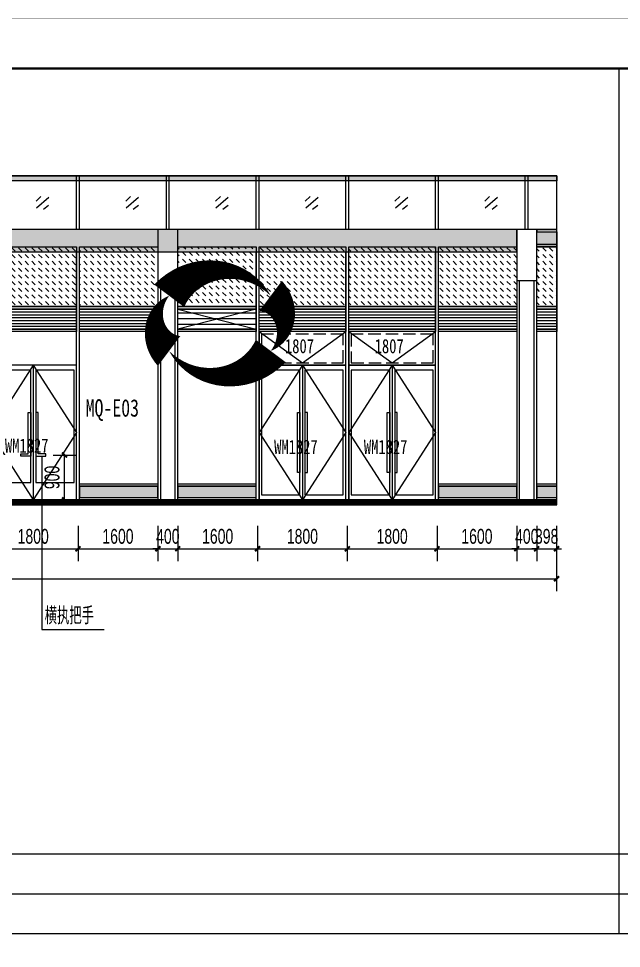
# Model space of a CAD drawing. Extents: x -483182 to 812890, y -390528 to -214858.
# Drawn here: x -259554 to -247463, y -313038 to -294389 of the extents above; entities that cross this region are included whole.
import ezdxf

# ---------------------------------------------------------------- set-up
doc = ezdxf.new("R2010")
doc.units = 0
doc.header["$LTSCALE"] = 1000
doc.header["$MEASUREMENT"] = 0
doc.linetypes.add('DASH', pattern=[0.35, 0.25, -0.1])
for name, color, linetype in [('01-标注_尺寸', 124, 'Continuous'), ('01-标注_符号', 200, 'Continuous'), ('02-TEXT_标注', 130, 'Continuous'), ('05-填充_156', 156, 'Continuous'), ('05-填充_168', 168, 'Continuous'), ('05-填充_18', 18, 'Continuous'), ('A-0-图名图例', 2, 'Continuous'), ('A-C_窗', 140, 'Continuous'), ('A-C_门', 150, 'Continuous'), ('A-E_栏杆', 232, 'Continuous'), ('D-铝板', 181, 'Continuous'), ('外墙百叶', 162, 'Continuous')]:
    doc.layers.add(name, color=color, linetype=linetype)
doc.layers.add('04-不打印_辅助线', color=165, linetype='Continuous', plot=False)
doc.layers.add('DIM_MODI', color=6, linetype='Continuous', plot=False)
doc.styles.add('_TCH_AXIS', font='STXIHEI_0.TTF', dxfattribs={"width": 0.75})
doc.styles.add('_TCH_DIM', font='ros.shx', dxfattribs={"width": 0.75, "bigfont": 'jd.shx'})
doc.styles.add('_TCH_DIM_T3', font='ros.shx', dxfattribs={"width": 0.705882, "bigfont": 'jd.shx'})
doc.styles.get("Standard").update_dxf_attribs({"font": 'STXIHEI_0.TTF', "width": 0.75})
doc.dimstyles.new('_TCH_ARCH&&100', dxfattribs={"dimtxt": 297.5, "dimasz": 100, "dimexe": 250, "dimexo": 300, "dimgap": 100, "dimtad": 1, "dimdec": 0, "dimzin": 0, "dimdsep": 46, "dimtxsty": '_TCH_DIM_T3', "dimblk": 'ARCHTICK', "dimcen": 0.09, "dimclrt": 7, "dimazin": 2, "dimtfac": 1, "dimtdec": 0, "dimtix": 1, "dimtmove": 2, "dimatfit": 3, "dimfxl": 0, "dimtolj": 1, "dimtzin": 0, "dimarcsym": 0})
pattern_1 = [(0, (-257567.5, 364270.43), (158.75, 158.75), [79.375, -238.125]), (90, (-257527.81, 364230.74), (-158.75, 158.75), [79.375, -238.125])]

# ---------------------------------------------------------------- blocks, each defined once
blk = doc.blocks.new('*U140')
at = {"layer": '05-填充_168'}
h = blk.add_hatch(color=256, dxfattribs=at)
h.dxf.hatch_style = 1
h.paths.add_polyline_path([(0, 50), (1570, 50), (1570, 275), (0, 275)])
for points in [[(0, 325), (1570, 325)], [(0, 275), (1570, 275)], [(0, 50), (1570, 50)], [(0, 0), (1570, 0)]]:
    blk.add_lwpolyline(points)
blk.add_lwpolyline([(0, 50), (1570, 50), (1570, 275), (0, 275)], close=True)
blk = doc.blocks.new('*U290')
at = {"layer": 'A-C_窗'}
blk.add_blockref('*U140', (-785, -162.5), dxfattribs=at)
blk = doc.blocks.new('*U291')
at = {"layer": 'A-C_窗', "color": 0, "linetype": 'ByBlock', "lineweight": -2, "transparency": 16777216}
for p in [(0, 0), (5230, 0)]:
    blk.add_blockref('*U290', p, dxfattribs=at)
blk = doc.blocks.new('A$C2E0A5E3B')
blk.add_lwpolyline([(-5, 0), (1735, 0), (1735, 675), (-5, 675)], close=True)
for points in [[(-5, 675), (865, 50)], [(865, 50), (1735, 675)]]:
    blk.add_lwpolyline(points)
at = {"linetype": 'DASH'}
blk.add_lwpolyline([(45, 50), (1685, 50), (1685, 625), (45, 625)], close=True, dxfattribs=at)
at = {"layer": '04-不打印_辅助线', "width": 0.75}
blk.add_text('1807', height=285.4, dxfattribs=at).set_placement((514, 242))
blk = doc.blocks.new('*U296')
at = {"layer": 'A-C_窗'}
blk.add_blockref('A$C2E0A5E3B', (-865, -337.5), dxfattribs=at)
blk = doc.blocks.new('*U297')
at = {"layer": 'A-C_窗', "color": 0, "linetype": 'ByBlock', "lineweight": -2, "transparency": 16777216}
for p in [(0, 0), (1800, 0)]:
    blk.add_blockref('*U296', p, dxfattribs=at)
blk = doc.blocks.new('*U281')
at = {"layer": '05-填充_168'}
h = blk.add_hatch(color=256, dxfattribs=at)
h.dxf.hatch_style = 1
h.paths.add_polyline_path([(0, 300), (400, 300), (400, 50), (0, 50)])
for points in [[(0, 350), (400, 350)], [(0, 300), (400, 300)], [(0, 50), (400, 50)], [(0, 0), (400, 0)]]:
    blk.add_lwpolyline(points)
for points in [[(0, 300), (400, 300), (400, 350), (0, 350)], [(0, 300), (400, 300), (400, 50), (0, 50)], [(400, 0), (0, 0), (0, 50), (400, 50)]]:
    blk.add_lwpolyline(points, close=True)
blk = doc.blocks.new('*U282')
at = {"layer": '05-填充_168'}
h = blk.add_hatch(color=256, dxfattribs=at)
h.dxf.hatch_style = 1
h.paths.add_polyline_path([(0, 50), (400, 50), (400, 275), (0, 275)])
for points in [[(0, 325), (400, 325)], [(0, 275), (400, 275)], [(0, 50), (400, 50)], [(0, 0), (400, 0)]]:
    blk.add_lwpolyline(points)
blk.add_lwpolyline([(0, 50), (400, 50), (400, 275), (0, 275)], close=True)
blk = doc.blocks.new('A$C58EF75E25')
at = {"layer": '05-填充_18'}
h = blk.add_hatch(color=256, dxfattribs=at)
h.dxf.hatch_style = 1
h.paths.add_polyline_path([(0, -100), (21200, -100), (21200, 350), (0, 350)])
blk.add_lwpolyline([(0, -100), (21200, -100), (21200, 350), (0, 350)], close=True)
blk = doc.blocks.new('*U292')
at = {"layer": 'A-E_栏杆'}
for p, q in [((-30, -537.5), (-30, 537.5)), ((30, -537.5), (30, 537.5))]:
    blk.add_line(p, q, dxfattribs=at)
blk = doc.blocks.new('*U293')
at = {"layer": 'A-E_栏杆', "color": 0, "linetype": 'ByBlock', "lineweight": -2, "transparency": 16777216}
for p in [(0, 0), (1800, 0), (3600, 0), (5400, 0), (7200, 0), (9000, 0), (10800, 0), (12600, 0), (14400, 0), (16200, 0), (18000, 0), (19800, 0), (21600, 0)]:
    blk.add_blockref('*U292', p, dxfattribs=at)
blk = doc.blocks.new('jtrsytrs')
at = {"layer": 'A-E_栏杆'}
for points in [[(861, -416), (763, -507)], [(1020, -435), (773, -648)], [(1016, -596), (911, -679)]]:
    blk.add_lwpolyline(points, dxfattribs=at)
blk = doc.blocks.new('*U294')
at = {"layer": 'A-C_窗'}
blk.add_blockref('jtrsytrs', (-907, 533), dxfattribs=at)
blk = doc.blocks.new('*U295')
at = {"layer": 'A-E_栏杆', "color": 0, "linetype": 'ByBlock', "lineweight": -2, "transparency": 16777216}
for p in [(0, 0), (1800, 0), (3600, 0), (5400, 0), (7200, 0), (9000, 0), (10800, 0), (12600, 0), (14400, 0), (16200, 0), (18000, 0), (19800, 0), (21600, 0)]:
    blk.add_blockref('*U294', p, dxfattribs=at)
blk = doc.blocks.new('*U286')
at = {"layer": 'A-C_窗'}
blk.add_blockref('*U140', (-785, -162.5), dxfattribs=at)
blk = doc.blocks.new('*U287')
at = {"layer": 'A-C_窗', "color": 0, "linetype": 'ByBlock', "lineweight": -2, "transparency": 16777216}
for p in [(0, 0), (5230, 0)]:
    blk.add_blockref('*U286', p, dxfattribs=at)
blk = doc.blocks.new('*U288')
at = {"layer": 'A-C_窗'}
blk.add_blockref('*U140', (-785, -162.5), dxfattribs=at)
blk = doc.blocks.new('*U289')
at = {"layer": 'A-C_窗', "color": 0, "linetype": 'ByBlock', "lineweight": -2, "transparency": 16777216}
for p in [(0, 0), (5230, 0)]:
    blk.add_blockref('*U288', p, dxfattribs=at)
blk = doc.blocks.new('*U284')
at = {"layer": '05-填充_168'}
h = blk.add_hatch(color=256, dxfattribs=at)
h.dxf.hatch_style = 1
h.paths.add_polyline_path([(0, 300), (780, 300), (780, 50), (0, 50)])
for points in [[(0, 350), (780, 350)], [(0, 300), (780, 300)], [(0, 50), (780, 50)], [(0, 0), (780, 0)]]:
    blk.add_lwpolyline(points)
for points in [[(0, 300), (780, 300), (780, 350), (0, 350)], [(0, 300), (780, 300), (780, 50), (0, 50)], [(780, 0), (0, 0), (0, 50), (780, 50)]]:
    blk.add_lwpolyline(points, close=True)
blk = doc.blocks.new('*U283')
at = {"layer": '05-填充_168'}
h = blk.add_hatch(color=256, dxfattribs=at)
h.dxf.hatch_style = 1
h.paths.add_polyline_path([(0, 50), (780, 50), (780, 275), (0, 275)])
for points in [[(0, 325), (780, 325)], [(0, 275), (780, 275)], [(0, 50), (780, 50)], [(0, 0), (780, 0)]]:
    blk.add_lwpolyline(points)
blk.add_lwpolyline([(0, 50), (780, 50), (780, 275), (0, 275)], close=True)
blk = doc.blocks.new('*U467')
at = {"layer": '05-填充_156'}
h = blk.add_hatch(dxfattribs=at)
h.set_pattern_fill('DASH', color=256, scale=100, angle=315)
h.set_pattern_definition([(315, (-235309, 361195.43), (134.703842, -3e-14), [95.25, -95.25])])
h.paths.add_polyline_path([(0, 1700), (1740, 1700), (1740, 500), (0, 500)])
h = blk.add_hatch(dxfattribs=at)
h.set_pattern_fill('LINE', color=256, scale=60)
h.set_pattern_definition([(0, (1256, 50), (0, 57.15), [])])
h.paths.add_polyline_path([(0, 450), (1740, 450), (1740, 50), (0, 50)])
for points in [[(0, 1700), (1740, 1700), (1740, 500), (0, 500)], [(1740, 450), (0, 450), (0, 500), (1740, 500)], [(0, 450), (1740, 450), (1740, 50), (0, 50)], [(1740, 0), (0, 0), (0, 50), (1740, 50)]]:
    blk.add_lwpolyline(points, close=True)
for points in [[(0, 500), (1740, 500)], [(0, 450), (1740, 450)]]:
    blk.add_lwpolyline(points)
blk = doc.blocks.new('*U466')
at = {"layer": '05-填充_156'}
h = blk.add_hatch(dxfattribs=at)
h.set_pattern_fill('DASH', color=256, scale=100, angle=315)
h.set_pattern_definition([(315, (-235479, 361195.43), (134.703842, -3e-14), [95.25, -95.25])])
h.paths.add_polyline_path([(0, 1700), (1570, 1700), (1570, 500), (0, 500)])
h = blk.add_hatch(dxfattribs=at)
h.set_pattern_fill('LINE', color=256, scale=60)
h.set_pattern_definition([(0, (1086, 50), (0, 57.15), [])])
h.paths.add_polyline_path([(0, 450), (1570, 450), (1570, 50), (0, 50)])
for points in [[(0, 1700), (1570, 1700), (1570, 500), (0, 500)], [(1570, 450), (0, 450), (0, 500), (1570, 500)], [(0, 450), (1570, 450), (1570, 50), (0, 50)], [(1570, 0), (0, 0), (0, 50), (1570, 50)]]:
    blk.add_lwpolyline(points, close=True)
for points in [[(0, 500), (1570, 500)], [(0, 450), (1570, 450)]]:
    blk.add_lwpolyline(points)
blk = doc.blocks.new('*U468')
at = {"layer": '05-填充_156'}
h = blk.add_hatch(dxfattribs=at)
h.set_pattern_fill('DASH', color=256, scale=100, angle=315)
h.set_pattern_definition([(315, (-236649, 361195.43), (134.703842, -3e-14), [95.25, -95.25])])
h.paths.add_polyline_path([(0, 1700), (400, 1700), (400, 500), (0, 500)])
h = blk.add_hatch(dxfattribs=at)
h.set_pattern_fill('LINE', color=256, scale=60)
h.set_pattern_definition([(0, (-84, 50), (0, 57.15), [])])
h.paths.add_polyline_path([(0, 450), (400, 450), (400, 50), (0, 50)])
for points in [[(0, 1700), (400, 1700), (400, 500), (0, 500)], [(400, 450), (0, 450), (0, 500), (400, 500)], [(0, 450), (400, 450), (400, 50), (0, 50)], [(400, 0), (0, 0), (0, 50), (400, 50)]]:
    blk.add_lwpolyline(points, close=True)
for points in [[(0, 500), (400, 500)], [(0, 450), (400, 450)]]:
    blk.add_lwpolyline(points)
blk = doc.blocks.new('*U453')
for p, q in [((-200, 4400), (-200, 0)), ((-150, 4400), (-150, 0)), ((150, 0), (150, 4400)), ((200, 0), (200, 4400))]:
    blk.add_line(p, q)
blk.add_lwpolyline([(-200, 4400), (200, 4400), (200, 5425), (-200, 5425)], close=True)
blk = doc.blocks.new('*U454')
for p, q in [((-200, 4400), (-200, 0)), ((-150, 4400), (-150, 0)), ((150, 0), (150, 4400)), ((200, 0), (200, 4400))]:
    blk.add_line(p, q)
blk.add_lwpolyline([(-200, 4400), (200, 4400), (200, 5425), (-200, 5425)], close=True)
blk = doc.blocks.new('wm1827')
for points in [[(-1735, 0), (5, 0), (5, 2700), (-1735, 2700)], [(-915, 100), (-915, 2600), (-1685, 2600), (-1685, 100)], [(-815, 100), (-45, 100), (-45, 2600), (-815, 2600)], [(-915, 550), (-965, 550), (-965, 1750), (-915, 1750)], [(-815, 550), (-765, 550), (-765, 1750), (-815, 1750)]]:
    blk.add_lwpolyline(points, close=True)
for points in [[(-865, 2700), (-1735, 1350), (-865, 0)], [(-865, 2700), (-865, 0)], [(-865, 2700), (5, 1350), (-865, 0)]]:
    blk.add_lwpolyline(points)
at = {"layer": '04-不打印_辅助线', "style": '_TCH_AXIS', "width": 0.75}
blk.add_text('WM1827', height=285.4, dxfattribs=at).set_placement((-1433, 920))
blk = doc.blocks.new('ktddduj')
at = {"layer": '05-填充_156'}
h = blk.add_hatch(dxfattribs=at)
h.set_pattern_fill('CROSS', color=136, scale=100)
h.set_pattern_definition(pattern_1)
h.paths.add_polyline_path([(0, 4575), (780, 4575), (780, 3375), (0, 3375)])
h = blk.add_hatch(dxfattribs=at)
h.set_pattern_fill('DASH', color=256, scale=100, angle=315)
h.set_pattern_definition([(315, (-219899, 364070.43), (134.703842, -3e-14), [95.25, -95.25])])
h.paths.add_polyline_path([(15580, 4575), (17150, 4575), (17150, 3375), (15580, 3375)])
h = blk.add_hatch(dxfattribs=at)
h.set_pattern_fill('LINE', color=256, scale=60)
h.set_pattern_definition([(0, (296, 2925), (0, 57.15), [])])
h.paths.add_polyline_path([(0, 3325), (780, 3325), (780, 2925), (0, 2925)])
h = blk.add_hatch(dxfattribs=at)
h.set_pattern_fill('CROSS', color=136, scale=100)
h.set_pattern_definition(pattern_1)
h.paths.add_polyline_path([(780, 2875), (0, 2875), (0, -175), (780, -175)])
at = {"layer": '外墙百叶'}
h = blk.add_hatch(dxfattribs=at)
h.set_pattern_fill('LINE', color=256, scale=120)
h.set_pattern_definition([(0, (5224.5, 51066), (0, 114.3), [])])
h.paths.add_polyline_path([(15580, 3325), (17150, 3325), (17150, 2925), (15580, 2925)])
for points in [[(0, 4575), (780, 4575), (780, 3375), (0, 3375)], [(15580, 4575), (17150, 4575), (17150, 3375), (15580, 3375)], [(780, 3325), (0, 3325), (0, 3375), (780, 3375)], [(17150, 3325), (15580, 3325), (15580, 3375), (17150, 3375)], [(0, 3325), (780, 3325), (780, 2925), (0, 2925)], [(15580, 3325), (17150, 3325), (17150, 2925), (15580, 2925)], [(780, 2875), (0, 2875), (0, 2925), (780, 2925)], [(1180, 2200), (2750, 2200), (2750, 2875), (1180, 2875)], [(6410, 2200), (7980, 2200), (7980, 2875), (6410, 2875)], [(8380, 2200), (9950, 2200), (9950, 2875), (8380, 2875)], [(17150, 2875), (15580, 2875), (15580, 2925), (17150, 2925)], [(10010, -500), (11750, -500), (11750, 2200), (10010, 2200)], [(10830, -150), (10830, 2100), (10060, 2100), (10060, -150)], [(10930, -150), (11700, -150), (11700, 2100), (10930, 2100)], [(11810, -500), (13550, -500), (13550, 2200), (11810, 2200)], [(12630, -150), (12630, 2100), (11860, 2100), (11860, -150)], [(12730, -150), (13500, -150), (13500, 2100), (12730, 2100)], [(10830, 375), (10630, 375), (10630, 425), (10780, 425), (10780, 1250), (10830, 1250)], [(10930, 375), (11130, 375), (11130, 425), (10980, 425), (10980, 1250), (10930, 1250)], [(12630, 375), (12430, 375), (12430, 425), (12580, 425), (12580, 1250), (12630, 1250)], [(12730, 375), (12930, 375), (12930, 425), (12780, 425), (12780, 1250), (12730, 1250)]]:
    blk.add_lwpolyline(points, close=True)
for points in [[(0, 3375), (780, 3375)], [(15580, 3375), (17150, 3375)], [(0, 3325), (780, 3325)], [(15580, 3325), (17150, 3325)], [(1180, 2875), (1965, 2250)], [(1965, 2250), (2750, 2875)], [(6410, 2875), (7195, 2250)], [(7195, 2250), (7980, 2875)], [(8380, 2875), (9165, 2250)], [(9165, 2250), (9950, 2875)], [(10880, 2200), (10010, 850), (10880, -500)], [(10880, 2200), (10880, -500)], [(10880, 2200), (11750, 850), (10880, -500)], [(12680, 2200), (11810, 850), (12680, -500)], [(12680, 2200), (12680, -500)], [(12680, 2200), (13550, 850), (12680, -500)]]:
    blk.add_lwpolyline(points)
at = {"linetype": 'DASH'}
for points in [[(1230, 2250), (2700, 2250), (2700, 2825), (1230, 2825)], [(6460, 2250), (7930, 2250), (7930, 2825), (6460, 2825)], [(8430, 2250), (9900, 2250), (9900, 2825), (8430, 2825)]]:
    blk.add_lwpolyline(points, close=True, dxfattribs=at)
at = {"layer": '05-填充_18', "const_width": 100}
blk.add_lwpolyline([(0, -550), (23180, -550)], dxfattribs=at)
at = {"layer": 'A-C_窗'}
for p, q in [((2750, -500), (2750, 4475)), ((2810, -500), (2810, 4475)), ((4550, -500), (4550, 4475)), ((4610, -500), (4610, 4475)), ((6350, -500), (6350, 4475)), ((6410, -500), (6410, 4475)), ((9950, -500), (9950, 4475)), ((10010, -500), (10010, 4475)), ((11750, -500), (11750, 4475)), ((11810, -500), (11810, 4475)), ((13550, -500), (13550, 4475)), ((13610, -500), (13610, 4475)), ((17150, -500), (17150, 4475)), ((17210, -500), (17210, 4475)), ((18950, -500), (18950, 4475)), ((19010, -500), (19010, 4475)), ((20750, -500), (20750, 4475)), ((20810, -500), (20810, 4475)), ((23180, -500), (0, -500))]:
    blk.add_line(p, q, dxfattribs=at)
blk.add_lwpolyline([(23180, 6000), (0, 6000), (0, -600), (23180, -600)], close=True, dxfattribs=at)
at = {"layer": '外墙百叶'}
for p, q in [((15580, 3325), (17150, 2925)), ((17150, 3325), (15580, 2925))]:
    blk.add_line(p, q, dxfattribs=at)
at = {"layer": 'A-C_窗'}
for name, p in [('*U284', (0, 4575)), ('*U281', (22780, 4575)), ('*U466', (1180, 2875)), ('*U467', (2810, 2875)), ('*U467', (4610, 2875)), ('*U466', (6410, 2875)), ('*U466', (8380, 2875)), ('*U467', (10010, 2875)), ('*U467', (11810, 2875)), ('*U466', (13610, 2875)), ('*U467', (17210, 2875)), ('*U467', (19010, 2875)), ('*U466', (20810, 2875)), ('*U468', (22780, 2875)), ('A$C2E0A5E3B', (2815, 2200)), ('A$C2E0A5E3B', (4615, 2200)), ('*U297', (18080, 2537)), ('*U283', (0, -500)), ('*U289', (1965, -338)), ('*U287', (9165, -338)), ('*U291', (16365, -338)), ('*U282', (22780, -500))]:
    blk.add_blockref(name, p, dxfattribs=at)
at = {"layer": 'A-C_门'}
for p in [(4545, -500), (6345, -500), (18945, -500), (20745, -500)]:
    blk.add_blockref('wm1827', p, dxfattribs=at)
at = {"layer": 'A-E_栏杆'}
for name, p in [('*U293', (980, 5462)), ('*U295', (280, 5467))]:
    blk.add_blockref(name, p, dxfattribs=at)
at = {"layer": 'D-铝板'}
for name, p in [('*U454', (980, -500)), ('A$C58EF75E25', (1180, 4575)), ('*U454', (8180, -500)), ('*U454', (15380, -500)), ('*U453', (22580, -500))]:
    blk.add_blockref(name, p, dxfattribs=at)
at = {"layer": '04-不打印_辅助线', "width": 0.75}
for p in [(1645, 2442), (6875, 2442), (8845, 2442)]:
    blk.add_text('1807', height=285.4, dxfattribs=at).set_placement(p)
at = {"layer": '04-不打印_辅助线', "style": '_TCH_AXIS', "width": 0.75}
for p in [(10312, 420), (12112, 445)]:
    blk.add_text('WM1827', height=285.4, dxfattribs=at).set_placement(p)
blk = doc.blocks.new('图框-A1+1-4')
for points, const_width in [([(0, 0), (1051, 0), (1051, 594), (0, 594)], 0.05), ([(976, 584), (25, 584), (25, 10), (976, 10)], 0.5)]:
    blk.add_lwpolyline(points, close=True, dxfattribs=dict(const_width=const_width))
blk = doc.blocks.new('_ArchTick')
at = {"color": 0, "linetype": 'ByBlock', "const_width": 0.4}
blk.add_lwpolyline([(-0.5, -0.5), (0.5, 0.5)], dxfattribs=at)
blk = doc.blocks.new('*D1345')
at = {"layer": '01-标注_尺寸', "color": 0, "lineweight": -2, "transparency": 16777216}
for p, q in [((-260161, -304560), (-260161, -305273)), ((-258361, -304560), (-258361, -305273)), ((-260161, -305023), (-258361, -305023))]:
    blk.add_line(p, q, dxfattribs=at)
at = {"layer": 'Defpoints', "color": 0, "transparency": 16777216}
for p in [(-260161, -304260), (-258361, -304260), (-258361, -305023)]:
    blk.add_point(p, dxfattribs=at)
at = {"layer": '01-标注_尺寸', "color": 0, "lineweight": -2, "transparency": 16777216, "xscale": 100, "yscale": 100, "zscale": 100, "rotation": 180}
blk.add_blockref('_ArchTick', (-260161, -305023), dxfattribs=at)
at = {"layer": '01-标注_尺寸', "color": 0, "lineweight": -2, "transparency": 16777216, "xscale": 100, "yscale": 100, "zscale": 100}
blk.add_blockref('_ArchTick', (-258361, -305023), dxfattribs=at)
at = {"layer": '01-标注_尺寸', "color": 7, "transparency": 16777216, "insert": (-259261, -304775), "char_height": 297.5, "attachment_point": 5, "style": '_TCH_DIM_T3'}
blk.add_mtext('\\A1;1800', dxfattribs=at)
blk = doc.blocks.new('*D1346')
at = {"layer": '01-标注_尺寸', "color": 0, "lineweight": -2, "transparency": 16777216}
for p, q in [((-258361, -304560), (-258361, -305273)), ((-256761, -304560), (-256761, -305273)), ((-258361, -305023), (-256761, -305023))]:
    blk.add_line(p, q, dxfattribs=at)
at = {"layer": 'Defpoints', "color": 0, "transparency": 16777216}
for p in [(-258361, -304260), (-256761, -304260), (-256761, -305023)]:
    blk.add_point(p, dxfattribs=at)
at = {"layer": '01-标注_尺寸', "color": 0, "lineweight": -2, "transparency": 16777216, "xscale": 100, "yscale": 100, "zscale": 100, "rotation": 180}
blk.add_blockref('_ArchTick', (-258361, -305023), dxfattribs=at)
at = {"layer": '01-标注_尺寸', "color": 0, "lineweight": -2, "transparency": 16777216, "xscale": 100, "yscale": 100, "zscale": 100}
blk.add_blockref('_ArchTick', (-256761, -305023), dxfattribs=at)
at = {"layer": '01-标注_尺寸', "color": 7, "transparency": 16777216, "insert": (-257561, -304775), "char_height": 297.5, "attachment_point": 5, "style": '_TCH_DIM_T3'}
blk.add_mtext('\\A1;1600', dxfattribs=at)
blk = doc.blocks.new('*D1347')
at = {"layer": '01-标注_尺寸', "color": 0, "lineweight": -2, "transparency": 16777216}
for p, q in [((-256761, -304560), (-256761, -305273)), ((-256361, -304560), (-256361, -305273)), ((-256761, -305023), (-256861, -305023)), ((-256761, -305023), (-256361, -305023)), ((-256361, -305023), (-256261, -305023))]:
    blk.add_line(p, q, dxfattribs=at)
at = {"layer": 'Defpoints', "color": 0, "transparency": 16777216}
for p in [(-256761, -304260), (-256361, -304260), (-256361, -305023)]:
    blk.add_point(p, dxfattribs=at)
at = {"layer": '01-标注_尺寸', "color": 0, "lineweight": -2, "transparency": 16777216, "xscale": 100, "yscale": 100, "zscale": 100}
blk.add_blockref('_ArchTick', (-256761, -305023), dxfattribs=at)
at = {"layer": '01-标注_尺寸', "color": 0, "lineweight": -2, "transparency": 16777216, "xscale": 100, "yscale": 100, "zscale": 100, "rotation": 180}
blk.add_blockref('_ArchTick', (-256361, -305023), dxfattribs=at)
at = {"layer": '01-标注_尺寸', "color": 7, "transparency": 16777216, "insert": (-256561, -304775), "char_height": 297.5, "attachment_point": 5, "style": '_TCH_DIM_T3'}
blk.add_mtext('\\A1;400', dxfattribs=at)
blk = doc.blocks.new('*D1348')
at = {"layer": '01-标注_尺寸', "color": 0, "lineweight": -2, "transparency": 16777216}
for p, q in [((-256361, -304560), (-256361, -305273)), ((-254761, -304560), (-254761, -305273)), ((-256361, -305023), (-254761, -305023))]:
    blk.add_line(p, q, dxfattribs=at)
at = {"layer": 'Defpoints', "color": 0, "transparency": 16777216}
for p in [(-256361, -304260), (-254761, -304260), (-254761, -305023)]:
    blk.add_point(p, dxfattribs=at)
at = {"layer": '01-标注_尺寸', "color": 0, "lineweight": -2, "transparency": 16777216, "xscale": 100, "yscale": 100, "zscale": 100, "rotation": 180}
blk.add_blockref('_ArchTick', (-256361, -305023), dxfattribs=at)
at = {"layer": '01-标注_尺寸', "color": 0, "lineweight": -2, "transparency": 16777216, "xscale": 100, "yscale": 100, "zscale": 100}
blk.add_blockref('_ArchTick', (-254761, -305023), dxfattribs=at)
at = {"layer": '01-标注_尺寸', "color": 7, "transparency": 16777216, "insert": (-255561, -304775), "char_height": 297.5, "attachment_point": 5, "style": '_TCH_DIM_T3'}
blk.add_mtext('\\A1;1600', dxfattribs=at)
blk = doc.blocks.new('*D1349')
at = {"layer": '01-标注_尺寸', "color": 0, "lineweight": -2, "transparency": 16777216}
for p, q in [((-254761, -304560), (-254761, -305273)), ((-252961, -304560), (-252961, -305273)), ((-254761, -305023), (-252961, -305023))]:
    blk.add_line(p, q, dxfattribs=at)
at = {"layer": 'Defpoints', "color": 0, "transparency": 16777216}
for p in [(-254761, -304260), (-252961, -304260), (-252961, -305023)]:
    blk.add_point(p, dxfattribs=at)
at = {"layer": '01-标注_尺寸', "color": 0, "lineweight": -2, "transparency": 16777216, "xscale": 100, "yscale": 100, "zscale": 100, "rotation": 180}
blk.add_blockref('_ArchTick', (-254761, -305023), dxfattribs=at)
at = {"layer": '01-标注_尺寸', "color": 0, "lineweight": -2, "transparency": 16777216, "xscale": 100, "yscale": 100, "zscale": 100}
blk.add_blockref('_ArchTick', (-252961, -305023), dxfattribs=at)
at = {"layer": '01-标注_尺寸', "color": 7, "transparency": 16777216, "insert": (-253861, -304775), "char_height": 297.5, "attachment_point": 5, "style": '_TCH_DIM_T3'}
blk.add_mtext('\\A1;1800', dxfattribs=at)
blk = doc.blocks.new('*D1350')
at = {"layer": '01-标注_尺寸', "color": 0, "lineweight": -2, "transparency": 16777216}
for p, q in [((-252961, -304560), (-252961, -305273)), ((-251161, -304560), (-251161, -305273)), ((-252961, -305023), (-251161, -305023))]:
    blk.add_line(p, q, dxfattribs=at)
at = {"layer": 'Defpoints', "color": 0, "transparency": 16777216}
for p in [(-252961, -304260), (-251161, -304260), (-251161, -305023)]:
    blk.add_point(p, dxfattribs=at)
at = {"layer": '01-标注_尺寸', "color": 0, "lineweight": -2, "transparency": 16777216, "xscale": 100, "yscale": 100, "zscale": 100, "rotation": 180}
blk.add_blockref('_ArchTick', (-252961, -305023), dxfattribs=at)
at = {"layer": '01-标注_尺寸', "color": 0, "lineweight": -2, "transparency": 16777216, "xscale": 100, "yscale": 100, "zscale": 100}
blk.add_blockref('_ArchTick', (-251161, -305023), dxfattribs=at)
at = {"layer": '01-标注_尺寸', "color": 7, "transparency": 16777216, "insert": (-252061, -304775), "char_height": 297.5, "attachment_point": 5, "style": '_TCH_DIM_T3'}
blk.add_mtext('\\A1;1800', dxfattribs=at)
blk = doc.blocks.new('*D1351')
at = {"layer": '01-标注_尺寸', "color": 0, "lineweight": -2, "transparency": 16777216}
for p, q in [((-251161, -304560), (-251161, -305273)), ((-249561, -304560), (-249561, -305273)), ((-251161, -305023), (-249561, -305023))]:
    blk.add_line(p, q, dxfattribs=at)
at = {"layer": 'Defpoints', "color": 0, "transparency": 16777216}
for p in [(-251161, -304260), (-249561, -304260), (-249561, -305023)]:
    blk.add_point(p, dxfattribs=at)
at = {"layer": '01-标注_尺寸', "color": 0, "lineweight": -2, "transparency": 16777216, "xscale": 100, "yscale": 100, "zscale": 100, "rotation": 180}
blk.add_blockref('_ArchTick', (-251161, -305023), dxfattribs=at)
at = {"layer": '01-标注_尺寸', "color": 0, "lineweight": -2, "transparency": 16777216, "xscale": 100, "yscale": 100, "zscale": 100}
blk.add_blockref('_ArchTick', (-249561, -305023), dxfattribs=at)
at = {"layer": '01-标注_尺寸', "color": 7, "transparency": 16777216, "insert": (-250361, -304775), "char_height": 297.5, "attachment_point": 5, "style": '_TCH_DIM_T3'}
blk.add_mtext('\\A1;1600', dxfattribs=at)
blk = doc.blocks.new('*D1352')
at = {"layer": '01-标注_尺寸', "color": 0, "lineweight": -2, "transparency": 16777216}
for p, q in [((-249561, -304560), (-249561, -305273)), ((-249161, -304560), (-249161, -305273)), ((-249561, -305023), (-249661, -305023)), ((-249561, -305023), (-249161, -305023)), ((-249161, -305023), (-249061, -305023))]:
    blk.add_line(p, q, dxfattribs=at)
at = {"layer": 'Defpoints', "color": 0, "transparency": 16777216}
for p in [(-249561, -304260), (-249161, -304260), (-249161, -305023)]:
    blk.add_point(p, dxfattribs=at)
at = {"layer": '01-标注_尺寸', "color": 0, "lineweight": -2, "transparency": 16777216, "xscale": 100, "yscale": 100, "zscale": 100}
blk.add_blockref('_ArchTick', (-249561, -305023), dxfattribs=at)
at = {"layer": '01-标注_尺寸', "color": 0, "lineweight": -2, "transparency": 16777216, "xscale": 100, "yscale": 100, "zscale": 100, "rotation": 180}
blk.add_blockref('_ArchTick', (-249161, -305023), dxfattribs=at)
at = {"layer": '01-标注_尺寸', "color": 7, "transparency": 16777216, "insert": (-249361, -304775), "char_height": 297.5, "attachment_point": 5, "style": '_TCH_DIM_T3'}
blk.add_mtext('\\A1;400', dxfattribs=at)
blk = doc.blocks.new('*D1353')
at = {"layer": '01-标注_尺寸', "color": 0, "lineweight": -2, "transparency": 16777216}
for p, q in [((-249161, -304560), (-249161, -305273)), ((-248763, -304560), (-248763, -305273)), ((-249161, -305023), (-249261, -305023)), ((-249161, -305023), (-248763, -305023)), ((-248763, -305023), (-248663, -305023))]:
    blk.add_line(p, q, dxfattribs=at)
at = {"layer": 'Defpoints', "color": 0, "transparency": 16777216}
for p in [(-249161, -304260), (-248763, -304260), (-248763, -305023)]:
    blk.add_point(p, dxfattribs=at)
at = {"layer": '01-标注_尺寸', "color": 0, "lineweight": -2, "transparency": 16777216, "xscale": 100, "yscale": 100, "zscale": 100}
blk.add_blockref('_ArchTick', (-249161, -305023), dxfattribs=at)
at = {"layer": '01-标注_尺寸', "color": 0, "lineweight": -2, "transparency": 16777216, "xscale": 100, "yscale": 100, "zscale": 100, "rotation": 180}
blk.add_blockref('_ArchTick', (-248763, -305023), dxfattribs=at)
at = {"layer": '01-标注_尺寸', "color": 7, "transparency": 16777216, "insert": (-248962, -304775), "char_height": 297.5, "attachment_point": 5, "style": '_TCH_DIM_T3'}
blk.add_mtext('\\A1;398', dxfattribs=at)
blk = doc.blocks.new('*D1354')
at = {"layer": '01-标注_尺寸', "color": 0, "lineweight": -2, "transparency": 16777216}
for p, q in [((-271942, -304714), (-271942, -305873)), ((-248763, -304714), (-248763, -305873)), ((-271942, -305623), (-248763, -305623))]:
    blk.add_line(p, q, dxfattribs=at)
at = {"layer": 'Defpoints', "color": 0, "transparency": 16777216}
for p in [(-271942, -304414), (-248763, -304414), (-248763, -305623)]:
    blk.add_point(p, dxfattribs=at)
at = {"layer": '01-标注_尺寸', "color": 0, "lineweight": -2, "transparency": 16777216, "xscale": 100, "yscale": 100, "zscale": 100, "rotation": 180}
blk.add_blockref('_ArchTick', (-271942, -305623), dxfattribs=at)
at = {"layer": '01-标注_尺寸', "color": 0, "lineweight": -2, "transparency": 16777216, "xscale": 100, "yscale": 100, "zscale": 100}
blk.add_blockref('_ArchTick', (-248763, -305623), dxfattribs=at)
at = {"layer": '01-标注_尺寸', "color": 7, "transparency": 16777216, "insert": (-260353, -305375), "char_height": 297.5, "attachment_point": 5, "style": '_TCH_DIM_T3'}
blk.add_mtext('\\A1;23179', dxfattribs=at)
blk = doc.blocks.new('*D2057')
at = {"layer": '01-标注_尺寸', "color": 0, "lineweight": -2, "transparency": 16777216}
for p, q in [((-258861, -303142), (-258383, -303142)), ((-258633, -304042), (-258633, -303142)), ((-258861, -304042), (-258383, -304042))]:
    blk.add_line(p, q, dxfattribs=at)
at = {"layer": 'Defpoints', "color": 0, "transparency": 16777216}
for p in [(-259161, -303142), (-258633, -303142), (-259161, -304042)]:
    blk.add_point(p, dxfattribs=at)
at = {"layer": '01-标注_尺寸', "color": 0, "lineweight": -2, "transparency": 16777216, "xscale": 100, "yscale": 100, "zscale": 100}
for p, rotation in [((-258633, -303142), 90), ((-258633, -304042), 270)]:
    blk.add_blockref('_ArchTick', p, dxfattribs=dict(at, rotation=rotation))
at = {"layer": '01-标注_尺寸', "color": 7, "transparency": 16777216, "insert": (-258882, -303592), "char_height": 297.5, "attachment_point": 5, "rotation": 90, "style": '_TCH_DIM_T3'}
blk.add_mtext('\\A1;900', dxfattribs=at)

msp = doc.modelspace()

# ---------------------------------------------------------------- hatches: boundary and pattern name
at = {"layer": '05-填充_18'}
h = msp.add_hatch(color=256, dxfattribs=at)
h.dxf.hatch_style = 1
h.paths.add_polyline_path([(-271940.5, -297541.9), (-248760.5, -297541.9), (-248760.5, -297641.9), (-271940.5, -297641.9)])

# ---------------------------------------------------------------- linework, layer by layer
at = {"layer": '01-标注_符号'}
for p, q in [((-259087.6, -303162.6), (-259087.6, -306642.7)), ((-259087.6, -306642.7), (-257835.7, -306642.7))]:
    msp.add_line(p, q, dxfattribs=at)
at = {"layer": 'A-0-图名图例'}
for p, q in [((-247511.5, -295391.9), (-247511.5, -312741.9)), ((-312480, -311141.9), (-217380, -311141.9)), ((-312480, -311941.9), (-217380, -311941.9)), ((-312480, -312741.9), (-217380, -312741.9))]:
    msp.add_line(p, q, dxfattribs=at)
at = {"layer": 'A-E_栏杆'}
msp.add_lwpolyline([(-271940.5, -297541.9), (-248760.5, -297541.9), (-248760.5, -297641.9), (-271940.5, -297641.9)], close=True, dxfattribs=at)
at = {"layer": 'DIM_MODI'}
msp.add_lwpolyline([(-256535, -301055.8, 0, 750, 0.5), (-254496.7, -301055.8, 0, 750, 0.5), (-254496.7, -299948.8, 0, 750, 0.5), (-256535, -299948.8, 0, 750, 0.5)], format="xyseb", close=True, dxfattribs=at)

# ---------------------------------------------------------------- block references
at = {"xscale": 100, "yscale": 100, "zscale": 100}
msp.add_blockref('图框-A1+1-4', (-314980, -353791.9), dxfattribs=at)
at = {"layer": 'A-C_窗'}
msp.add_blockref('ktddduj', (-271940.5, -303541.9), dxfattribs=at)

# ---------------------------------------------------------------- texts
at = {"layer": '01-标注_符号', "color": 7, "width": 0.75}
msp.add_text('MQ-E03', height=350, dxfattribs=at).set_placement((-258210, -302372.4))
at = {"layer": '02-TEXT_标注', "style": '_TCH_DIM', "width": 0.75}
msp.add_text('横执把手', height=347.29, dxfattribs=at).set_placement((-259031.4, -306537.7))

# ---------------------------------------------------------------- dimensions: what is measured, and where the dimension line sits
at = {"layer": '01-标注_尺寸'}
for p1, p2, distance, picture, middle in [((-259160.5, -304041.9), (-259160.5, -303141.9), -527.6, '*D2057', (-258881.6, -303591.9)), ((-260160.5, -304259.9), (-258360.5, -304259.9), -763.4, '*D1345', (-259260.5, -304774.6)), ((-258360.5, -304259.9), (-256760.5, -304259.9), -763.4, '*D1346', (-257560.5, -304774.6)), ((-256760.5, -304259.9), (-256360.5, -304259.9), -763.4, '*D1347', (-256560.5, -304774.6)), ((-256360.5, -304259.9), (-254760.5, -304259.9), -763.4, '*D1348', (-255560.5, -304774.6)), ((-254760.5, -304259.9), (-252960.5, -304259.9), -763.4, '*D1349', (-253860.5, -304774.6)), ((-252960.5, -304259.9), (-251160.5, -304259.9), -763.4, '*D1350', (-252060.5, -304774.6)), ((-251160.5, -304259.9), (-249560.5, -304259.9), -763.4, '*D1351', (-250360.5, -304774.6)), ((-249560.5, -304259.9), (-249160.5, -304259.9), -763.4, '*D1352', (-249360.5, -304774.6)), ((-249160.5, -304259.9), (-248762.9, -304259.9), -763.4, '*D1353', (-248961.7, -304774.6)), ((-271942.3, -304413.9), (-248762.9, -304413.9), -1209.4, '*D1354', (-260352.6, -305374.6))]:
    dim = msp.add_aligned_dim(p1=p1, p2=p2, distance=distance, dimstyle='_TCH_ARCH&&100', dxfattribs=at)
    dim.commit()
    dim.dimension.update_dxf_attribs({"geometry": picture, "text_midpoint": middle})

doc.saveas('drawing.dxf')
